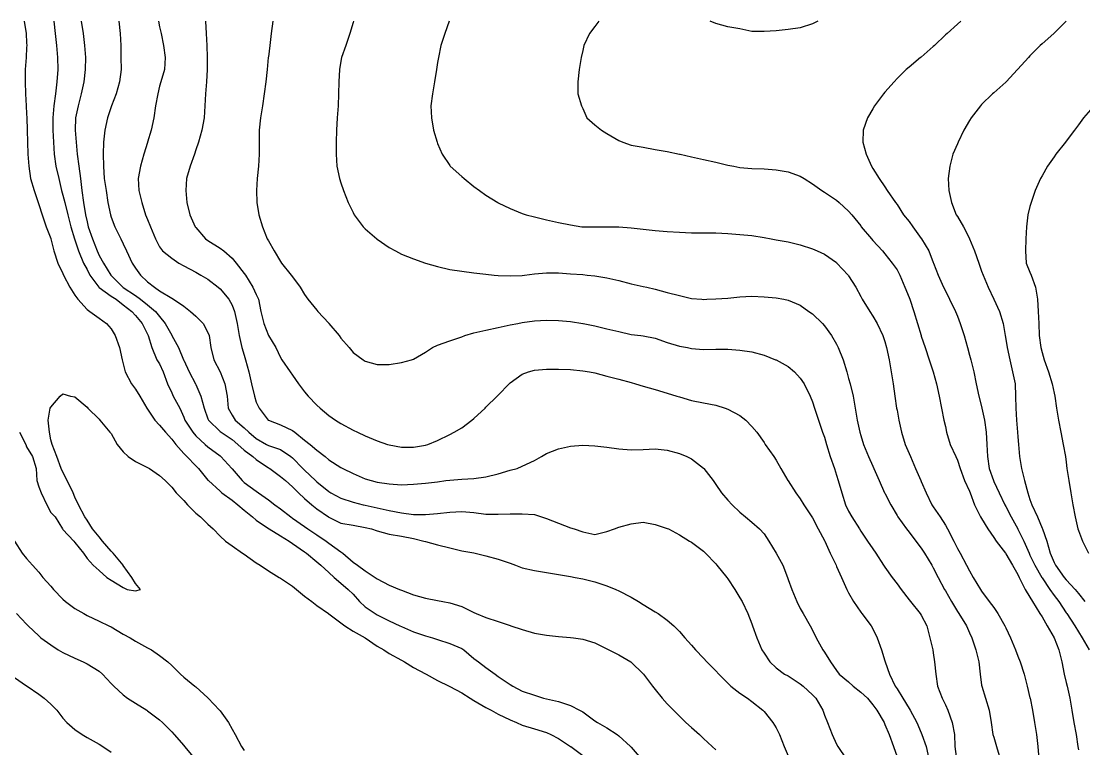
# Model space of a CAD drawing. Extents: x -729 to 771, y -779 to 721.
# Drawn here: x -418.1 to -129, y 523.2 to 721.2 of the extents above; entities that cross this region are included whole.
import ezdxf

# ---------------------------------------------------------------- set-up
doc = ezdxf.new("R2010")
doc.units = 0

msp = doc.modelspace()

# ---------------------------------------------------------------- linework, layer by layer
at = {"layer": 'CONTOURS'}
for points in [[(-417.2656, 721.2038, 256.472), (-416.7421, 717.9143, 256.472), (-416.6167, 715.3229, 256.472), (-416.588, 714.6249, 256.472), (-416.6167, 714.0455, 256.472), (-416.7821, 711.3354, 256.472), (-417.0273, 708.0459, 256.472), (-417.0381, 704.7564, 256.472), (-416.924, 701.467, 256.472), (-416.7422, 698.1775, 256.472), (-416.6167, 696.0144, 256.472), (-416.5604, 694.888, 256.472), (-416.4916, 691.5985, 256.472), (-416.3695, 688.3091, 256.472), (-416.2493, 685.0196, 256.472), (-416.0217, 681.7301, 256.472), (-415.5155, 678.4407, 256.472), (-414.5797, 675.1512, 256.472), (-413.5018, 671.8617, 256.472), (-413.3272, 671.3761, 256.472), (-412.4195, 668.5722, 256.472), (-411.2839, 665.2828, 256.472), (-410.0377, 662.0806, 256.472), (-410.0128, 661.9933, 256.472), (-409.1868, 658.7038, 256.472), (-408.1059, 655.4143, 256.472), (-406.7482, 652.5327, 256.472), (-406.5871, 652.1249, 256.472), (-404.8138, 648.8354, 256.472), (-403.4588, 646.6725, 256.472), (-402.6643, 645.5459, 256.472), (-400.1693, 642.7256, 256.472), (-399.4036, 642.2564, 256.472), (-396.8798, 640.3925, 256.472), (-394.843, 638.967, 256.472), (-393.5903, 637.5338, 256.472), (-392.5282, 635.6775, 256.472), (-391.3706, 632.388, 256.472), (-390.5996, 629.0985, 256.472), (-390.3009, 627.9628, 256.472), (-389.7791, 625.8091, 256.472), (-388.0553, 622.5196, 256.472), (-387.0114, 621.095, 256.472), (-385.841, 619.2301, 256.472), (-383.9171, 615.9407, 256.472), (-383.7219, 615.6558, 256.472), (-381.711, 612.6512, 256.472), (-380.4324, 611.3187, 256.472), (-378.8497, 609.3617, 256.472), (-377.143, 607.5218, 256.472), (-376.0087, 606.0722, 256.472), (-373.8535, 603.6213, 256.472), (-373.0285, 602.7828, 256.472), (-370.564, 600.1869, 256.472), (-369.8772, 599.4933, 256.472), (-367.2745, 596.3282, 256.472), (-367.1591, 596.2038, 256.472), (-363.9851, 593.3667, 256.472), (-363.449, 592.9143, 256.472), (-360.6956, 590.859, 256.472), (-359.1201, 589.6249, 256.472), (-357.4061, 588.1965, 256.472), (-355.1945, 586.3354, 256.472), (-354.1167, 585.4268, 256.472), (-350.8272, 583.1598, 256.472), (-350.6394, 583.0459, 256.472), (-347.5377, 581.1718, 256.472), (-345.2044, 579.7564, 256.472), (-344.2482, 579.1127, 256.472), (-340.9588, 576.8281, 256.472), (-340.46, 576.467, 256.472), (-337.6693, 574.135, 256.472), (-336.5368, 573.1775, 256.472), (-334.3798, 571.1834, 256.472), (-332.9485, 569.888, 256.472), (-331.0903, 568.338, 256.472), (-329.1068, 566.5985, 256.472), (-327.8009, 565.2849, 256.472), (-326.0595, 563.3091, 256.472), (-324.5114, 561.8958, 256.472), (-321.7687, 560.0196, 256.472), (-321.2219, 559.6932, 256.472), (-317.9324, 558.0604, 256.472), (-315.0621, 556.7301, 256.472), (-314.643, 556.5455, 256.472), (-311.3535, 555.0657, 256.472), (-308.064, 553.9755, 256.472), (-306.1986, 553.4407, 256.472), (-304.7745, 552.9593, 256.472), (-301.4851, 551.909, 256.472), (-298.1956, 550.5458, 256.472), (-297.6437, 550.1512, 256.472), (-294.9061, 547.7942, 256.472), (-293.6348, 546.8617, 256.472), (-291.6167, 545.3592, 256.472), (-289.1542, 543.5722, 256.472), (-288.3272, 542.9389, 256.472), (-285.0377, 540.6906, 256.472), (-284.3366, 540.2828, 256.472), (-281.7482, 538.9408, 256.472), (-278.4588, 537.8275, 256.472), (-275.9676, 536.9933, 256.472), (-275.1693, 536.7956, 256.472), (-271.8798, 536.0956, 256.472), (-268.5903, 535.0383, 256.472), (-266.1333, 533.7038, 256.472), (-265.3009, 533.2559, 256.472), (-262.0114, 530.8844, 256.472), (-261.2845, 530.4143, 256.472), (-258.7219, 528.9739, 256.472), (-255.9503, 527.1249, 256.472), (-255.4324, 526.7855, 256.472), (-252.2603, 523.8354, 256.472), (-252.143, 523.7205, 256.472), (-249.3473, 520.5459, 256.472)], [(-409.2403, 721.2038, 266.472), (-408.8346, 717.9143, 266.472), (-408.4761, 714.6249, 266.472), (-408.2118, 711.3354, 266.472), (-408.1647, 708.0459, 266.472), (-408.3775, 704.7564, 266.472), (-408.7946, 701.467, 266.472), (-409.2299, 698.1775, 266.472), (-409.5232, 694.888, 266.472), (-409.4836, 691.5985, 266.472), (-409.312, 688.3091, 266.472), (-409.0814, 685.0196, 266.472), (-408.634, 681.7301, 266.472), (-407.8721, 678.4407, 266.472), (-407.1092, 675.1512, 266.472), (-406.7482, 673.9063, 266.472), (-406.2472, 671.8617, 266.472), (-405.4418, 668.5722, 266.472), (-404.5861, 665.2828, 266.472), (-403.5477, 661.9933, 266.472), (-403.4588, 661.7441, 266.472), (-402.4809, 658.7038, 266.472), (-401.1361, 655.4143, 266.472), (-400.1693, 653.6286, 266.472), (-399.3931, 652.1249, 266.472), (-397.0045, 648.8354, 266.472), (-396.8798, 648.722, 266.472), (-393.5903, 646.4163, 266.472), (-392.228, 645.5459, 266.472), (-390.3009, 644.0528, 266.472), (-387.9589, 642.2564, 266.472), (-387.0114, 641.1606, 266.472), (-385.2106, 638.967, 266.472), (-383.7219, 636.0705, 266.472), (-383.5208, 635.6775, 266.472), (-382.4997, 632.388, 266.472), (-381.1514, 629.0985, 266.472), (-380.4324, 627.973, 266.472), (-379.4766, 625.8091, 266.472), (-378.2544, 622.5196, 266.472), (-377.143, 620.0551, 266.472), (-376.7139, 619.2301, 266.472), (-374.9238, 615.9407, 266.472), (-373.8535, 613.4916, 266.472), (-373.5558, 612.6512, 266.472), (-371.4158, 609.3617, 266.472), (-370.564, 608.3978, 266.472), (-368.0724, 606.0722, 266.472), (-367.2745, 605.3721, 266.472), (-363.9851, 602.9335, 266.472), (-363.7852, 602.7828, 266.472), (-360.7477, 599.4933, 266.472), (-360.6956, 599.4348, 266.472), (-357.9657, 596.2038, 266.472), (-357.4061, 595.7196, 266.472), (-354.1167, 593.353, 266.472), (-353.4844, 592.9143, 266.472), (-350.8272, 590.9547, 266.472), (-349.0594, 589.6249, 266.472), (-347.5377, 588.5522, 266.472), (-344.7552, 586.3354, 266.472), (-344.2482, 585.9832, 266.472), (-340.9588, 583.7406, 266.472), (-340.07, 583.0459, 266.472), (-337.6693, 581.4186, 266.472), (-335.1198, 579.7564, 266.472), (-334.3798, 579.2056, 266.472), (-331.0903, 576.7876, 266.472), (-330.6056, 576.467, 266.472), (-327.8009, 574.0368, 266.472), (-326.5727, 573.1775, 266.472), (-324.5114, 571.6201, 266.472), (-321.7369, 569.888, 266.472), (-321.2219, 569.5208, 266.472), (-317.9324, 567.7307, 266.472), (-315.1664, 566.5985, 266.472), (-314.643, 566.3903, 266.472), (-311.3535, 565.1497, 266.472), (-308.064, 564.1841, 266.472), (-304.7745, 563.575, 266.472), (-303.3732, 563.3091, 266.472), (-301.4851, 562.9853, 266.472), (-298.1956, 561.9781, 266.472), (-294.9061, 560.2774, 266.472), (-294.3186, 560.0196, 266.472), (-291.6167, 558.9741, 266.472), (-288.3272, 557.8407, 266.472), (-285.0377, 556.7899, 266.472), (-284.8471, 556.7301, 266.472), (-281.7482, 555.6712, 266.472), (-278.4588, 554.6534, 266.472), (-275.1693, 554.1257, 266.472), (-271.8798, 553.8294, 266.472), (-268.5903, 553.5557, 266.472), (-267.8037, 553.4407, 266.472), (-265.3009, 553.0561, 266.472), (-262.0114, 552.0385, 266.472), (-258.7219, 550.4211, 266.472), (-258.197, 550.1512, 266.472), (-255.4324, 548.7629, 266.472), (-252.2349, 546.8617, 266.472), (-252.143, 546.7928, 266.472), (-248.8535, 543.647, 266.472), (-248.7897, 543.5722, 266.472), (-246.3037, 540.2828, 266.472), (-245.564, 539.3545, 266.472), (-243.6473, 536.9933, 266.472), (-242.2745, 535.4781, 266.472), (-240.5962, 533.7038, 266.472), (-238.9851, 532.0852, 266.472), (-237.2355, 530.4143, 266.472), (-235.6956, 528.9873, 266.472), (-233.5619, 527.1249, 266.472), (-232.4061, 526.0354, 266.472), (-230.0312, 523.8354, 266.472), (-229.1167, 522.9559, 266.472)], [(-401.7468, 721.2038, 276.472), (-401.2705, 717.9143, 276.472), (-400.842, 714.6249, 276.472), (-400.6073, 711.3354, 276.472), (-400.6647, 708.0459, 276.472), (-401.0213, 704.7564, 276.472), (-401.7512, 701.467, 276.472), (-402.6001, 698.1775, 276.472), (-403.3192, 694.888, 276.472), (-403.3613, 691.5985, 276.472), (-403.1549, 688.3091, 276.472), (-402.8191, 685.0196, 276.472), (-402.3986, 681.7301, 276.472), (-401.9562, 678.4407, 276.472), (-401.6133, 675.1512, 276.472), (-401.1722, 671.8617, 276.472), (-400.6197, 668.5722, 276.472), (-400.1693, 666.5905, 276.472), (-399.8208, 665.2828, 276.472), (-398.7022, 661.9933, 276.472), (-397.4426, 658.7038, 276.472), (-396.8798, 657.4241, 276.472), (-395.7181, 655.4143, 276.472), (-393.6575, 652.1249, 276.472), (-393.5903, 652.0473, 276.472), (-390.3966, 648.8354, 276.472), (-390.3009, 648.7741, 276.472), (-387.0114, 646.5813, 276.472), (-385.637, 645.5459, 276.472), (-383.7219, 644.0323, 276.472), (-381.5302, 642.2564, 276.472), (-380.4324, 640.9075, 276.472), (-378.8762, 638.967, 276.472), (-377.143, 635.772, 276.472), (-377.076, 635.6775, 276.472), (-375.2888, 632.388, 276.472), (-373.9127, 629.0985, 276.472), (-373.8535, 628.9604, 276.472), (-372.3688, 625.8091, 276.472), (-370.6471, 622.5196, 276.472), (-370.564, 622.3444, 276.472), (-369.2354, 619.2301, 276.472), (-368.3443, 615.9407, 276.472), (-367.2745, 613.0144, 276.472), (-367.1307, 612.6512, 276.472), (-363.9851, 609.5687, 276.472), (-363.7024, 609.3617, 276.472), (-360.6956, 607.3711, 276.472), (-359.1355, 606.0722, 276.472), (-357.4061, 604.5243, 276.472), (-355.0235, 602.7828, 276.472), (-354.1167, 601.9463, 276.472), (-350.8272, 599.7241, 276.472), (-350.4736, 599.4933, 276.472), (-347.5377, 597.285, 276.472), (-346.1759, 596.2038, 276.472), (-344.2482, 594.5501, 276.472), (-342.6445, 592.9143, 276.472), (-340.9588, 591.3573, 276.472), (-338.9949, 589.6249, 276.472), (-337.6693, 588.5389, 276.472), (-334.5045, 586.3354, 276.472), (-334.3798, 586.2461, 276.472), (-331.0903, 584.5889, 276.472), (-327.8009, 584.042, 276.472), (-324.5114, 583.4069, 276.472), (-322.8095, 583.0459, 276.472), (-321.2219, 582.5227, 276.472), (-317.9324, 581.6706, 276.472), (-314.643, 581.0954, 276.472), (-311.3535, 580.4858, 276.472), (-308.519, 579.7564, 276.472), (-308.064, 579.5992, 276.472), (-304.7745, 578.6933, 276.472), (-301.4851, 577.8865, 276.472), (-298.1956, 577.1369, 276.472), (-294.9061, 576.5304, 276.472), (-294.6031, 576.467, 276.472), (-291.6167, 575.7141, 276.472), (-288.3272, 574.8007, 276.472), (-285.0377, 573.722, 276.472), (-283.5415, 573.1775, 276.472), (-281.7482, 572.4974, 276.472), (-278.4588, 571.7363, 276.472), (-275.1693, 571.2267, 276.472), (-271.8798, 570.6801, 276.472), (-268.5903, 570.1238, 276.472), (-267.3503, 569.888, 276.472), (-265.3009, 569.4805, 276.472), (-262.0114, 568.6273, 276.472), (-258.7219, 567.5358, 276.472), (-256.2699, 566.5985, 276.472), (-255.4324, 566.2197, 276.472), (-252.143, 564.4813, 276.472), (-250.1533, 563.3091, 276.472), (-248.8535, 562.5248, 276.472), (-245.564, 560.5241, 276.472), (-244.7421, 560.0196, 276.472), (-242.2745, 558.1903, 276.472), (-240.5033, 556.7301, 276.472), (-238.9851, 555.1449, 276.472), (-237.5008, 553.4407, 276.472), (-235.6956, 551.4338, 276.472), (-234.6101, 550.1512, 276.472), (-232.4061, 547.8815, 276.472), (-231.4848, 546.8617, 276.472), (-229.1167, 544.4894, 276.472), (-228.2339, 543.5722, 276.472), (-225.8272, 541.0821, 276.472), (-224.961, 540.2828, 276.472), (-222.5377, 538.4087, 276.472), (-220.4898, 536.9933, 276.472), (-219.2482, 536.0797, 276.472), (-216.2627, 533.7038, 276.472), (-215.9588, 533.4083, 276.472), (-213.5776, 530.4143, 276.472), (-212.6693, 528.8943, 276.472), (-211.753, 527.1249, 276.472), (-210.471, 523.8354, 276.472), (-209.3798, 521.3384, 276.472)], [(-391.5104, 721.2038, 286.472), (-391.1519, 717.9143, 286.472), (-391.0214, 714.6249, 286.472), (-390.9812, 711.3354, 286.472), (-390.8889, 708.0459, 286.472), (-391.3521, 704.7564, 286.472), (-392.2872, 701.467, 286.472), (-393.5079, 698.1775, 286.472), (-393.5903, 697.9439, 286.472), (-394.6032, 694.888, 286.472), (-395.3148, 691.5985, 286.472), (-395.6829, 688.3091, 286.472), (-395.7709, 685.0196, 286.472), (-395.6812, 681.7301, 286.472), (-395.4672, 678.4407, 286.472), (-394.9369, 675.1512, 286.472), (-394.4753, 671.8617, 286.472), (-393.8028, 668.5722, 286.472), (-393.5903, 667.8973, 286.472), (-392.6229, 665.2828, 286.472), (-390.9671, 661.9933, 286.472), (-390.3009, 660.6008, 286.472), (-389.4767, 658.7038, 286.472), (-387.9287, 655.4143, 286.472), (-387.0114, 654.0079, 286.472), (-385.6363, 652.1249, 286.472), (-383.7219, 650.3174, 286.472), (-381.7906, 648.8354, 286.472), (-380.4324, 647.8787, 286.472), (-377.143, 645.8512, 286.472), (-376.6557, 645.5459, 286.472), (-373.8535, 643.6415, 286.472), (-371.9787, 642.2564, 286.472), (-370.564, 640.9365, 286.472), (-368.6013, 638.967, 286.472), (-367.2745, 636.5493, 286.472), (-366.9652, 635.6775, 286.472), (-366.5128, 632.388, 286.472), (-365.6576, 629.0985, 286.472), (-363.9851, 625.8486, 286.472), (-363.9647, 625.8091, 286.472), (-362.6734, 622.5196, 286.472), (-362.0485, 619.2301, 286.472), (-361.7406, 615.9407, 286.472), (-360.6956, 614.0341, 286.472), (-359.8463, 612.6512, 286.472), (-357.4061, 610.5443, 286.472), (-356.1709, 609.3617, 286.472), (-354.1167, 607.6923, 286.472), (-351.3288, 606.0722, 286.472), (-350.8272, 605.7972, 286.472), (-347.5377, 604.6509, 286.472), (-344.7224, 602.7828, 286.472), (-344.2482, 602.3906, 286.472), (-341.4486, 599.4933, 286.472), (-340.9588, 599.0237, 286.472), (-338.0271, 596.2038, 286.472), (-337.6693, 595.8595, 286.472), (-334.3798, 593.2237, 286.472), (-333.8625, 592.9143, 286.472), (-331.0903, 591.401, 286.472), (-327.8009, 590.3223, 286.472), (-325.0446, 589.6249, 286.472), (-324.5114, 589.5064, 286.472), (-321.2219, 588.7719, 286.472), (-317.9324, 588.0459, 286.472), (-314.643, 587.4248, 286.472), (-311.3535, 587.0259, 286.472), (-308.064, 586.9988, 286.472), (-304.7745, 587.2668, 286.472), (-301.4851, 587.6112, 286.472), (-298.1956, 587.7997, 286.472), (-294.9061, 587.5328, 286.472), (-291.6167, 587.1059, 286.472), (-288.3272, 587.0451, 286.472), (-285.0377, 587.2002, 286.472), (-281.7482, 587.1942, 286.472), (-278.4588, 586.9675, 286.472), (-276.5149, 586.3354, 286.472), (-275.1693, 585.9431, 286.472), (-271.8798, 584.6325, 286.472), (-268.5903, 583.34, 286.472), (-267.6559, 583.0459, 286.472), (-265.3009, 582.2758, 286.472), (-262.0114, 581.562, 286.472), (-258.7219, 582.3247, 286.472), (-256.6698, 583.0459, 286.472), (-255.4324, 583.5154, 286.472), (-252.143, 584.4855, 286.472), (-248.8535, 584.8606, 286.472), (-245.564, 584.2622, 286.472), (-242.2745, 583.2009, 286.472), (-241.968, 583.0459, 286.472), (-238.9851, 581.4947, 286.472), (-236.2495, 579.7564, 286.472), (-235.6956, 579.4157, 286.472), (-232.4061, 576.975, 286.472), (-231.9224, 576.467, 286.472), (-229.1167, 573.5221, 286.472), (-228.7966, 573.1775, 286.472), (-226.0931, 569.888, 286.472), (-225.8272, 569.5128, 286.472), (-223.8711, 566.5985, 286.472), (-222.5377, 564.352, 286.472), (-221.9507, 563.3091, 286.472), (-220.3998, 560.0196, 286.472), (-219.2482, 557.2028, 286.472), (-219.0649, 556.7301, 286.472), (-217.9449, 553.4407, 286.472), (-216.5633, 550.1512, 286.472), (-215.9588, 549.2178, 286.472), (-214.3721, 546.8617, 286.472), (-212.6693, 545.2278, 286.472), (-210.3452, 543.5722, 286.472), (-209.3798, 543.051, 286.472), (-206.0903, 540.9242, 286.472), (-205.2751, 540.2828, 286.472), (-202.8009, 537.9437, 286.472), (-201.8369, 536.9933, 286.472), (-199.9443, 533.7038, 286.472), (-199.5114, 532.3988, 286.472), (-198.6818, 530.4143, 286.472), (-197.4256, 527.1249, 286.472), (-196.2219, 524.5292, 286.472), (-195.8842, 523.8354, 286.472), (-193.6279, 520.5459, 286.472)], [(-380.7709, 721.2038, 296.472), (-380.4324, 719.6539, 296.472), (-380.035, 717.9143, 296.472), (-379.3805, 714.6249, 296.472), (-378.9079, 711.3354, 296.472), (-379.1339, 708.0459, 296.472), (-380.0845, 704.7564, 296.472), (-380.4324, 703.5451, 296.472), (-380.9422, 701.467, 296.472), (-381.5345, 698.1775, 296.472), (-381.997, 694.888, 296.472), (-382.7424, 691.5985, 296.472), (-383.6892, 688.3091, 296.472), (-383.7219, 688.198, 296.472), (-384.7093, 685.0196, 296.472), (-385.6171, 681.7301, 296.472), (-386.2499, 678.4407, 296.472), (-386.0629, 675.1512, 296.472), (-385.2932, 671.8617, 296.472), (-384.237, 668.5722, 296.472), (-383.7219, 667.2472, 296.472), (-382.9247, 665.2828, 296.472), (-381.5061, 661.9933, 296.472), (-380.4324, 659.7911, 296.472), (-379.5941, 658.7038, 296.472), (-377.143, 656.7232, 296.472), (-375.1897, 655.4143, 296.472), (-373.8535, 654.6541, 296.472), (-370.564, 652.9029, 296.472), (-369.1695, 652.1249, 296.472), (-367.2745, 650.9855, 296.472), (-364.5097, 648.8354, 296.472), (-363.9851, 648.4198, 296.472), (-361.5619, 645.5459, 296.472), (-360.6956, 643.9651, 296.472), (-360.0084, 642.2564, 296.472), (-359.3011, 638.967, 296.472), (-358.7836, 635.6775, 296.472), (-358.0756, 632.388, 296.472), (-357.4061, 630.3265, 296.472), (-357.0286, 629.0985, 296.472), (-356.1741, 625.8091, 296.472), (-355.4283, 622.5196, 296.472), (-354.6176, 619.2301, 296.472), (-354.1167, 617.5747, 296.472), (-353.3771, 615.9407, 296.472), (-350.8767, 612.6512, 296.472), (-350.8272, 612.6137, 296.472), (-347.5377, 611.4228, 296.472), (-344.2482, 609.8226, 296.472), (-343.6332, 609.3617, 296.472), (-340.9588, 607.2395, 296.472), (-339.4924, 606.0722, 296.472), (-337.6693, 604.5018, 296.472), (-335.4216, 602.7828, 296.472), (-334.3798, 601.891, 296.472), (-331.0903, 599.7533, 296.472), (-330.5852, 599.4933, 296.472), (-327.8009, 598.1027, 296.472), (-324.5114, 596.7077, 296.472), (-322.8713, 596.2038, 296.472), (-321.2219, 595.8135, 296.472), (-317.9324, 595.291, 296.472), (-314.643, 595.0629, 296.472), (-311.3535, 595.2741, 296.472), (-308.064, 595.498, 296.472), (-304.7745, 595.9052, 296.472), (-302.5366, 596.2038, 296.472), (-301.4851, 596.3343, 296.472), (-298.1956, 596.6093, 296.472), (-294.9061, 596.7891, 296.472), (-291.6167, 597.2525, 296.472), (-288.3272, 598.0706, 296.472), (-285.0377, 599.0123, 296.472), (-283.1534, 599.4933, 296.472), (-281.7482, 600.1385, 296.472), (-278.4588, 601.7215, 296.472), (-276.5399, 602.7828, 296.472), (-275.1693, 603.5669, 296.472), (-271.8798, 604.8641, 296.472), (-268.5903, 605.5716, 296.472), (-265.3009, 605.857, 296.472), (-262.0114, 605.7066, 296.472), (-258.7219, 605.285, 296.472), (-255.4324, 604.8453, 296.472), (-252.143, 604.5977, 296.472), (-248.8535, 604.6625, 296.472), (-245.564, 604.8833, 296.472), (-242.2745, 604.4772, 296.472), (-238.9851, 603.6297, 296.472), (-236.941, 602.7828, 296.472), (-235.6956, 602.109, 296.472), (-232.4061, 599.5639, 296.472), (-232.3371, 599.4933, 296.472), (-229.8176, 596.2038, 296.472), (-229.1167, 595.192, 296.472), (-227.5041, 592.9143, 296.472), (-225.8272, 590.8437, 296.472), (-224.6728, 589.6249, 296.472), (-222.5377, 587.6303, 296.472), (-220.9898, 586.3354, 296.472), (-219.2482, 584.928, 296.472), (-217.2029, 583.0459, 296.472), (-215.9588, 581.6838, 296.472), (-214.6438, 579.7564, 296.472), (-212.6693, 576.4818, 296.472), (-212.6606, 576.467, 296.472), (-210.8701, 573.1775, 296.472), (-209.5708, 569.888, 296.472), (-209.3798, 569.3112, 296.472), (-208.3958, 566.5985, 296.472), (-207.0034, 563.3091, 296.472), (-206.0903, 561.4183, 296.472), (-205.3536, 560.0196, 296.472), (-203.4489, 556.7301, 296.472), (-202.8009, 555.4814, 296.472), (-201.8159, 553.4407, 296.472), (-199.9514, 550.1512, 296.472), (-199.5114, 549.5503, 296.472), (-197.8831, 546.8617, 296.472), (-196.2219, 544.5357, 296.472), (-195.4753, 543.5722, 296.472), (-192.9324, 541.4723, 296.472), (-191.7035, 540.2828, 296.472), (-189.643, 538.6276, 296.472), (-187.8015, 536.9933, 296.472), (-186.3535, 535.1992, 296.472), (-185.2381, 533.7038, 296.472), (-183.2951, 530.4143, 296.472), (-183.064, 529.8876, 296.472), (-181.9377, 527.1249, 296.472), (-180.7561, 523.8354, 296.472), (-179.7745, 521.0353, 296.472)], [(-367.9453, 721.2038, 306.472), (-367.7494, 717.9143, 306.472), (-367.5658, 714.6249, 306.472), (-367.4556, 711.3354, 306.472), (-367.4988, 708.0459, 306.472), (-367.699, 704.7564, 306.472), (-367.9082, 701.467, 306.472), (-368.1064, 698.1775, 306.472), (-368.3437, 694.888, 306.472), (-368.9431, 691.5985, 306.472), (-369.8784, 688.3091, 306.472), (-370.564, 686.1943, 306.472), (-370.9728, 685.0196, 306.472), (-372.1404, 681.7301, 306.472), (-373.1471, 678.4407, 306.472), (-373.266, 675.1512, 306.472), (-372.9802, 671.8617, 306.472), (-372.161, 668.5722, 306.472), (-370.7113, 665.2828, 306.472), (-370.564, 665.098, 306.472), (-367.9037, 661.9933, 306.472), (-367.2745, 661.5487, 306.472), (-363.9851, 659.4997, 306.472), (-362.936, 658.7038, 306.472), (-360.6956, 656.7052, 306.472), (-359.5842, 655.4143, 306.472), (-357.4061, 652.5973, 306.472), (-357.0808, 652.1249, 306.472), (-355.0217, 648.8354, 306.472), (-354.1167, 646.8617, 306.472), (-353.5481, 645.5459, 306.472), (-352.8603, 642.2564, 306.472), (-352.0226, 638.967, 306.472), (-350.8272, 635.6851, 306.472), (-350.8228, 635.6775, 306.472), (-348.8451, 632.388, 306.472), (-347.5377, 629.6778, 306.472), (-347.1486, 629.0985, 306.472), (-344.9133, 625.8091, 306.472), (-344.2482, 624.8806, 306.472), (-342.64, 622.5196, 306.472), (-340.9588, 620.3439, 306.472), (-340.0004, 619.2301, 306.472), (-337.6693, 616.7819, 306.472), (-336.7547, 615.9407, 306.472), (-334.3798, 613.9702, 306.472), (-332.5908, 612.6512, 306.472), (-331.0903, 611.7511, 306.472), (-327.8009, 609.9237, 306.472), (-326.6218, 609.3617, 306.472), (-324.5114, 608.3783, 306.472), (-321.2219, 607.025, 306.472), (-318.4234, 606.0722, 306.472), (-317.9324, 605.9118, 306.472), (-314.643, 605.3206, 306.472), (-311.3535, 605.3356, 306.472), (-308.064, 605.8893, 306.472), (-307.4164, 606.0722, 306.472), (-304.7745, 607.0871, 306.472), (-301.4851, 608.7302, 306.472), (-300.2777, 609.3617, 306.472), (-298.1956, 610.5618, 306.472), (-295.4414, 612.6512, 306.472), (-294.9061, 613.0826, 306.472), (-291.8402, 615.9407, 306.472), (-291.6167, 616.1734, 306.472), (-288.5412, 619.2301, 306.472), (-288.3272, 619.4723, 306.472), (-285.3502, 622.5196, 306.472), (-285.0377, 622.7936, 306.472), (-281.7482, 625.131, 306.472), (-280.0143, 625.8091, 306.472), (-278.4588, 626.2684, 306.472), (-275.1693, 626.5645, 306.472), (-271.8798, 626.5624, 306.472), (-268.5903, 626.4148, 306.472), (-265.3009, 626.1235, 306.472), (-263.4192, 625.8091, 306.472), (-262.0114, 625.5178, 306.472), (-258.7219, 624.6611, 306.472), (-255.4324, 623.7705, 306.472), (-252.143, 622.8606, 306.472), (-250.9643, 622.5196, 306.472), (-248.8535, 621.9258, 306.472), (-245.564, 621.0276, 306.472), (-242.2745, 620.0262, 306.472), (-239.7063, 619.2301, 306.472), (-238.9851, 618.9993, 306.472), (-235.6956, 618.042, 306.472), (-232.4061, 617.3778, 306.472), (-229.1167, 616.7683, 306.472), (-226.5527, 615.9407, 306.472), (-225.8272, 615.6622, 306.472), (-222.5377, 613.9107, 306.472), (-220.893, 612.6512, 306.472), (-219.2482, 610.9723, 306.472), (-217.9596, 609.3617, 306.472), (-215.9588, 606.6016, 306.472), (-215.631, 606.0722, 306.472), (-213.287, 602.7828, 306.472), (-212.6693, 601.7571, 306.472), (-211.398, 599.4933, 306.472), (-209.4414, 596.2038, 306.472), (-209.3798, 596.117, 306.472), (-207.3439, 592.9143, 306.472), (-206.0903, 591.2198, 306.472), (-205.0823, 589.6249, 306.472), (-202.9518, 586.3354, 306.472), (-202.8009, 586.0842, 306.472), (-201.1957, 583.0459, 306.472), (-199.5114, 579.9517, 306.472), (-199.4248, 579.7564, 306.472), (-197.9593, 576.467, 306.472), (-196.3584, 573.1775, 306.472), (-196.2219, 572.8611, 306.472), (-194.9018, 569.888, 306.472), (-193.4112, 566.5985, 306.472), (-192.9324, 565.6641, 306.472), (-191.6089, 563.3091, 306.472), (-189.643, 560.4078, 306.472), (-189.3666, 560.0196, 306.472), (-186.8476, 556.7301, 306.472), (-186.3535, 555.8613, 306.472), (-185.1274, 553.4407, 306.472), (-183.9747, 550.1512, 306.472), (-183.064, 547.137, 306.472), (-182.9843, 546.8617, 306.472), (-181.798, 543.5722, 306.472), (-180.3064, 540.2828, 306.472), (-179.7745, 539.5298, 306.472), (-178.1615, 536.9933, 306.472), (-176.4851, 534.1979, 306.472), (-176.1996, 533.7038, 306.472), (-174.423, 530.4143, 306.472), (-173.1956, 527.6171, 306.472), (-172.9863, 527.1249, 306.472), (-171.8766, 523.8354, 306.472), (-171.1456, 520.5459, 306.472)], [(-349.6063, 721.2038, 316.472), (-350.035, 717.9143, 316.472), (-350.4643, 714.6249, 316.472), (-350.8272, 711.476, 316.472), (-350.8438, 711.3354, 316.472), (-351.2017, 708.0459, 316.472), (-351.5531, 704.7564, 316.472), (-351.9489, 701.467, 316.472), (-352.412, 698.1775, 316.472), (-352.9633, 694.888, 316.472), (-353.3661, 691.5985, 316.472), (-353.347, 688.3091, 316.472), (-353.3331, 685.0196, 316.472), (-353.5413, 681.7301, 316.472), (-353.8858, 678.4407, 316.472), (-354.0919, 675.1512, 316.472), (-353.9882, 671.8617, 316.472), (-353.4369, 668.5722, 316.472), (-352.4253, 665.2828, 316.472), (-351.1187, 661.9933, 316.472), (-350.8272, 661.468, 316.472), (-349.2277, 658.7038, 316.472), (-347.5377, 655.8287, 316.472), (-347.224, 655.4143, 316.472), (-344.584, 652.1249, 316.472), (-344.2482, 651.6406, 316.472), (-342.2108, 648.8354, 316.472), (-340.9588, 646.8097, 316.472), (-340.0667, 645.5459, 316.472), (-337.6693, 642.6186, 316.472), (-337.3407, 642.2564, 316.472), (-334.3798, 639.0075, 316.472), (-334.3408, 638.967, 316.472), (-331.5622, 635.6775, 316.472), (-331.0903, 634.9789, 316.472), (-328.8481, 632.388, 316.472), (-327.8009, 631.0885, 316.472), (-325.0775, 629.0985, 316.472), (-324.5114, 628.7231, 316.472), (-321.2219, 627.7886, 316.472), (-317.9324, 627.8212, 316.472), (-314.643, 628.3534, 316.472), (-311.867, 629.0985, 316.472), (-311.3535, 629.2704, 316.472), (-308.064, 631.1495, 316.472), (-306.2118, 632.388, 316.472), (-304.7745, 633.0198, 316.472), (-301.4851, 634.2541, 316.472), (-298.1956, 635.3765, 316.472), (-297.3826, 635.6775, 316.472), (-294.9061, 636.4574, 316.472), (-291.6167, 637.1765, 316.472), (-288.3272, 637.892, 316.472), (-285.0377, 638.6084, 316.472), (-282.9854, 638.967, 316.472), (-281.7482, 639.1942, 316.472), (-278.4588, 639.7291, 316.472), (-275.1693, 639.9008, 316.472), (-271.8798, 639.811, 316.472), (-268.5903, 639.5064, 316.472), (-265.3009, 638.9985, 316.472), (-265.1547, 638.967, 316.472), (-262.0114, 638.3164, 316.472), (-258.7219, 637.5152, 316.472), (-255.4324, 636.7416, 316.472), (-252.143, 635.9963, 316.472), (-249.5009, 635.6775, 316.472), (-248.8535, 635.6088, 316.472), (-245.564, 634.9384, 316.472), (-242.2745, 633.8006, 316.472), (-238.9851, 632.7906, 316.472), (-236.8223, 632.388, 316.472), (-235.6956, 632.167, 316.472), (-232.4061, 631.8684, 316.472), (-229.1167, 631.979, 316.472), (-225.8272, 631.949, 316.472), (-222.5377, 631.7087, 316.472), (-219.2482, 631.205, 316.472), (-215.9588, 630.3546, 316.472), (-212.796, 629.0985, 316.472), (-212.6693, 629.0461, 316.472), (-209.3798, 627.2486, 316.472), (-207.6826, 625.8091, 316.472), (-206.0903, 624.1156, 316.472), (-205, 622.5196, 316.472), (-203.3783, 619.2301, 316.472), (-202.8009, 617.6809, 316.472), (-202.2497, 615.9407, 316.472), (-201.1593, 612.6512, 316.472), (-200.0077, 609.3617, 316.472), (-199.5114, 608.0248, 316.472), (-198.9642, 606.0722, 316.472), (-197.9412, 602.7828, 316.472), (-196.789, 599.4933, 316.472), (-196.2219, 597.7326, 316.472), (-195.7408, 596.2038, 316.472), (-194.8071, 592.9143, 316.472), (-193.8007, 589.6249, 316.472), (-192.9324, 587.8509, 316.472), (-192.0998, 586.3354, 316.472), (-190.0186, 583.0459, 316.472), (-189.643, 582.4425, 316.472), (-187.7976, 579.7564, 316.472), (-186.3535, 577.6021, 316.472), (-185.5667, 576.467, 316.472), (-183.4157, 573.1775, 316.472), (-183.064, 572.6463, 316.472), (-181.055, 569.888, 316.472), (-179.7745, 568.1068, 316.472), (-178.658, 566.5985, 316.472), (-176.4851, 563.763, 316.472), (-176.1478, 563.3091, 316.472), (-173.5041, 560.0196, 316.472), (-173.1956, 559.5522, 316.472), (-171.6966, 556.7301, 316.472), (-170.8223, 553.4407, 316.472), (-170.0485, 550.1512, 316.472), (-169.9061, 549.3418, 316.472), (-169.5307, 546.8617, 316.472), (-169.2018, 543.5722, 316.472), (-168.7683, 540.2828, 316.472), (-167.4527, 536.9933, 316.472), (-166.6167, 535.1948, 316.472), (-165.9842, 533.7038, 316.472), (-164.7602, 530.4143, 316.472), (-164.1705, 527.1249, 316.472), (-164.0098, 523.8354, 316.472), (-163.594, 520.5459, 316.472)], [(-327.7049, 721.2038, 326.472), (-327.8009, 720.8508, 326.472), (-328.6742, 717.9143, 326.472), (-329.7969, 714.6249, 326.472), (-330.929, 711.3354, 326.472), (-331.0903, 710.3733, 326.472), (-331.444, 708.0459, 326.472), (-331.6379, 704.7564, 326.472), (-331.7365, 701.467, 326.472), (-331.8748, 698.1775, 326.472), (-332.1176, 694.888, 326.472), (-332.2854, 691.5985, 326.472), (-332.3969, 688.3091, 326.472), (-332.4041, 685.0196, 326.472), (-332.1953, 681.7301, 326.472), (-331.4386, 678.4407, 326.472), (-331.0903, 677.2183, 326.472), (-330.3872, 675.1512, 326.472), (-329.1465, 671.8617, 326.472), (-327.8009, 669.128, 326.472), (-327.4712, 668.5722, 326.472), (-325.0024, 665.2828, 326.472), (-324.5114, 664.7586, 326.472), (-321.3106, 661.9933, 326.472), (-321.2219, 661.9205, 326.472), (-317.9324, 659.67, 326.472), (-316.2675, 658.7038, 326.472), (-314.643, 657.8643, 326.472), (-311.3535, 656.5131, 326.472), (-308.064, 655.421, 326.472), (-308.0419, 655.4143, 326.472), (-304.7745, 654.4674, 326.472), (-301.4851, 653.6713, 326.472), (-298.1956, 653.1764, 326.472), (-294.9061, 652.7726, 326.472), (-291.6167, 652.3428, 326.472), (-289.4131, 652.1249, 326.472), (-288.3272, 652.0358, 326.472), (-285.0377, 651.9352, 326.472), (-281.7482, 652.0395, 326.472), (-281.0943, 652.1249, 326.472), (-278.4588, 652.4795, 326.472), (-275.1693, 652.7574, 326.472), (-271.8798, 652.7416, 326.472), (-268.5903, 652.4852, 326.472), (-265.3009, 652.2523, 326.472), (-264.0973, 652.1249, 326.472), (-262.0114, 651.8945, 326.472), (-258.7219, 651.3845, 326.472), (-255.4324, 650.6331, 326.472), (-252.143, 649.7381, 326.472), (-248.8535, 649.0563, 326.472), (-247.8792, 648.8354, 326.472), (-245.564, 648.2922, 326.472), (-242.2745, 647.4399, 326.472), (-238.9851, 646.5383, 326.472), (-235.6956, 645.7612, 326.472), (-232.9175, 645.5459, 326.472), (-232.4061, 645.5089, 326.472), (-231.4943, 645.5459, 326.472), (-229.1167, 645.6523, 326.472), (-225.8272, 645.8951, 326.472), (-222.5377, 646.1788, 326.472), (-219.2482, 646.3952, 326.472), (-215.9588, 646.229, 326.472), (-212.6693, 645.9799, 326.472), (-210.5353, 645.5459, 326.472), (-209.3798, 645.3127, 326.472), (-206.0903, 643.9306, 326.472), (-203.7224, 642.2564, 326.472), (-202.8009, 641.5685, 326.472), (-200.092, 638.967, 326.472), (-199.5114, 638.3064, 326.472), (-197.6341, 635.6775, 326.472), (-196.2219, 633.294, 326.472), (-195.7622, 632.388, 326.472), (-194.4445, 629.0985, 326.472), (-193.4311, 625.8091, 326.472), (-192.9324, 623.9704, 326.472), (-192.5337, 622.5196, 326.472), (-191.7449, 619.2301, 326.472), (-191.1407, 615.9407, 326.472), (-190.6074, 612.6512, 326.472), (-189.9271, 609.3617, 326.472), (-189.643, 608.4412, 326.472), (-188.8742, 606.0722, 326.472), (-187.5641, 602.7828, 326.472), (-186.3535, 600.1055, 326.472), (-186.0838, 599.4933, 326.472), (-184.672, 596.2038, 326.472), (-183.1399, 592.9143, 326.472), (-183.064, 592.7576, 326.472), (-181.4797, 589.6249, 326.472), (-179.7745, 586.7149, 326.472), (-179.5551, 586.3354, 326.472), (-177.1702, 583.0459, 326.472), (-176.4851, 582.1689, 326.472), (-174.6294, 579.7564, 326.472), (-173.1956, 577.8335, 326.472), (-172.3071, 576.467, 326.472), (-170.3043, 573.1775, 326.472), (-169.9061, 572.5104, 326.472), (-168.5802, 569.888, 326.472), (-166.816, 566.5985, 326.472), (-166.6167, 566.2605, 326.472), (-164.9403, 563.3091, 326.472), (-163.3272, 560.6162, 326.472), (-162.9284, 560.0196, 326.472), (-160.8441, 556.7301, 326.472), (-160.0377, 554.7686, 326.472), (-159.4582, 553.4407, 326.472), (-158.3118, 550.1512, 326.472), (-157.5448, 546.8617, 326.472), (-157.1327, 543.5722, 326.472), (-156.7482, 540.507, 326.472), (-156.7207, 540.2828, 326.472), (-155.6518, 536.9933, 326.472), (-154.7121, 533.7038, 326.472), (-154.1293, 530.4143, 326.472), (-153.664, 527.1249, 326.472), (-153.4588, 526.3721, 326.472), (-152.6863, 523.8354, 326.472), (-151.7081, 520.5459, 326.472)], [(-301.6537, 721.2038, 336.472), (-302.8552, 717.9143, 336.472), (-303.9173, 714.6249, 336.472), (-304.5604, 711.3354, 336.472), (-304.7745, 709.9663, 336.472), (-305.1144, 708.0459, 336.472), (-305.651, 704.7564, 336.472), (-306.1548, 701.467, 336.472), (-306.5789, 698.1775, 336.472), (-306.4409, 694.888, 336.472), (-305.8604, 691.5985, 336.472), (-304.9265, 688.3091, 336.472), (-304.7745, 687.9537, 336.472), (-303.5681, 685.0196, 336.472), (-301.4851, 681.9209, 336.472), (-301.319, 681.7301, 336.472), (-298.1956, 679.0022, 336.472), (-297.5377, 678.4407, 336.472), (-294.9061, 676.2667, 336.472), (-293.3996, 675.1512, 336.472), (-291.6167, 673.912, 336.472), (-288.3747, 671.8617, 336.472), (-288.3272, 671.8333, 336.472), (-285.0377, 670.2265, 336.472), (-281.7482, 668.8991, 336.472), (-280.714, 668.5722, 336.472), (-278.4588, 667.9972, 336.472), (-275.1693, 667.1746, 336.472), (-271.8798, 666.4356, 336.472), (-268.5903, 665.8136, 336.472), (-265.5627, 665.2828, 336.472), (-265.3009, 665.2414, 336.472), (-262.0114, 665.24, 336.472), (-259.7464, 665.2828, 336.472), (-258.7219, 665.3027, 336.472), (-256.368, 665.2828, 336.472), (-255.4324, 665.2732, 336.472), (-252.143, 665.0276, 336.472), (-248.8535, 664.6343, 336.472), (-245.564, 664.2777, 336.472), (-242.2745, 664.0133, 336.472), (-238.9851, 663.8093, 336.472), (-235.6956, 663.6686, 336.472), (-232.4061, 663.6724, 336.472), (-229.1167, 663.5981, 336.472), (-225.8272, 663.428, 336.472), (-222.5377, 663.1942, 336.472), (-219.2482, 662.8803, 336.472), (-215.9588, 662.3494, 336.472), (-214.0468, 661.9933, 336.472), (-212.6693, 661.7618, 336.472), (-209.3798, 661.1622, 336.472), (-206.0903, 660.3946, 336.472), (-202.8009, 659.2596, 336.472), (-201.5034, 658.7038, 336.472), (-199.5114, 657.8512, 336.472), (-196.2219, 655.5201, 336.472), (-196.1151, 655.4143, 336.472), (-193.0835, 652.1249, 336.472), (-192.9324, 651.9182, 336.472), (-191.023, 648.8354, 336.472), (-189.643, 646.294, 336.472), (-189.2193, 645.5459, 336.472), (-187.1598, 642.2564, 336.472), (-186.3535, 640.9589, 336.472), (-185.1754, 638.967, 336.472), (-183.6135, 635.6775, 336.472), (-183.064, 634.025, 336.472), (-182.6194, 632.388, 336.472), (-181.9504, 629.0985, 336.472), (-181.3573, 625.8091, 336.472), (-180.7778, 622.5196, 336.472), (-180.337, 619.2301, 336.472), (-179.8733, 615.9407, 336.472), (-179.7745, 615.3484, 336.472), (-179.302, 612.6512, 336.472), (-178.5663, 609.3617, 336.472), (-177.5457, 606.0722, 336.472), (-176.4851, 603.559, 336.472), (-176.1438, 602.7828, 336.472), (-174.736, 599.4933, 336.472), (-173.3112, 596.2038, 336.472), (-173.1956, 595.9437, 336.472), (-171.8722, 592.9143, 336.472), (-170.2572, 589.6249, 336.472), (-169.9061, 589.117, 336.472), (-168.0518, 586.3354, 336.472), (-166.6167, 584.1265, 336.472), (-166.006, 583.0459, 336.472), (-164.3213, 579.7564, 336.472), (-163.3272, 577.7294, 336.472), (-162.5562, 576.467, 336.472), (-160.8226, 573.1775, 336.472), (-160.0377, 571.6664, 336.472), (-159.0301, 569.888, 336.472), (-157.0715, 566.5985, 336.472), (-156.7482, 566.1236, 336.472), (-154.6839, 563.3091, 336.472), (-153.4588, 561.6545, 336.472), (-152.3245, 560.0196, 336.472), (-150.4219, 556.7301, 336.472), (-150.1693, 556.1732, 336.472), (-148.8736, 553.4407, 336.472), (-147.4908, 550.1512, 336.472), (-146.8798, 548.4611, 336.472), (-146.2267, 546.8617, 336.472), (-145.1886, 543.5722, 336.472), (-144.3506, 540.2828, 336.472), (-143.5903, 537.1172, 336.472), (-143.5629, 536.9933, 336.472), (-142.9302, 533.7038, 336.472), (-142.3642, 530.4143, 336.472), (-141.8014, 527.1249, 336.472), (-141.433, 523.8354, 336.472), (-141.1552, 520.5459, 336.472)], [(-260.9283, 721.2038, 346.472), (-262.0114, 719.8193, 346.472), (-263.4142, 717.9143, 346.472), (-264.9765, 714.6249, 346.472), (-265.3009, 713.286, 346.472), (-265.6853, 711.3354, 346.472), (-266.2395, 708.0459, 346.472), (-266.6223, 704.7564, 346.472), (-266.5903, 701.467, 346.472), (-265.5892, 698.1775, 346.472), (-265.3009, 697.4668, 346.472), (-264.1329, 694.888, 346.472), (-262.0114, 693.0593, 346.472), (-260.2122, 691.5985, 346.472), (-258.7219, 690.682, 346.472), (-255.4324, 688.7881, 346.472), (-254.3385, 688.3091, 346.472), (-252.143, 687.5149, 346.472), (-248.8535, 686.9233, 346.472), (-245.564, 686.3466, 346.472), (-242.2745, 685.7308, 346.472), (-238.9851, 685.0781, 346.472), (-238.7504, 685.0196, 346.472), (-235.6956, 684.2748, 346.472), (-232.4061, 683.6265, 346.472), (-229.1167, 682.894, 346.472), (-225.8272, 682.0724, 346.472), (-224.2111, 681.7301, 346.472), (-222.5377, 681.4158, 346.472), (-219.2482, 681.1217, 346.472), (-215.9588, 681.0682, 346.472), (-212.6693, 680.8067, 346.472), (-209.3798, 680.1996, 346.472), (-206.0903, 679.0878, 346.472), (-204.9953, 678.4407, 346.472), (-202.8009, 676.9609, 346.472), (-200.2304, 675.1512, 346.472), (-199.5114, 674.6801, 346.472), (-196.2219, 672.4911, 346.472), (-195.4787, 671.8617, 346.472), (-192.9324, 669.5636, 346.472), (-192.0911, 668.5722, 346.472), (-189.643, 665.4961, 346.472), (-189.4872, 665.2828, 346.472), (-186.7176, 661.9933, 346.472), (-186.3535, 661.5686, 346.472), (-183.7424, 658.7038, 346.472), (-183.064, 657.891, 346.472), (-181.1135, 655.4143, 346.472), (-179.7745, 653.5527, 346.472), (-178.9705, 652.1249, 346.472), (-177.607, 648.8354, 346.472), (-176.4851, 646.0498, 346.472), (-176.3019, 645.5459, 346.472), (-175.1742, 642.2564, 346.472), (-174.1951, 638.967, 346.472), (-173.2352, 635.6775, 346.472), (-173.1956, 635.5442, 346.472), (-172.107, 632.388, 346.472), (-170.9779, 629.0985, 346.472), (-169.9061, 625.8316, 346.472), (-169.8984, 625.8091, 346.472), (-169.0157, 622.5196, 346.472), (-168.2958, 619.2301, 346.472), (-167.6468, 615.9407, 346.472), (-167.0008, 612.6512, 346.472), (-166.6167, 610.9451, 346.472), (-166.2708, 609.3617, 346.472), (-165.2667, 606.0722, 346.472), (-163.7737, 602.7828, 346.472), (-163.3272, 601.7973, 346.472), (-162.6173, 599.4933, 346.472), (-161.4226, 596.2038, 346.472), (-160.0377, 593.3035, 346.472), (-159.8795, 592.9143, 346.472), (-158.6433, 589.6249, 346.472), (-157.028, 586.3354, 346.472), (-156.7482, 585.8636, 346.472), (-155.0997, 583.0459, 346.472), (-153.4588, 580.7665, 346.472), (-152.7888, 579.7564, 346.472), (-150.29, 576.467, 346.472), (-150.1693, 576.3046, 346.472), (-148.3704, 573.1775, 346.472), (-146.8798, 570.6497, 346.472), (-146.5407, 569.888, 346.472), (-144.8761, 566.5985, 346.472), (-143.5903, 564.5039, 346.472), (-142.8965, 563.3091, 346.472), (-140.8665, 560.0196, 346.472), (-140.3009, 559.098, 346.472), (-138.9209, 556.7301, 346.472), (-137.019, 553.4407, 346.472), (-137.0114, 553.4235, 346.472), (-135.7735, 550.1512, 346.472), (-134.906, 546.8617, 346.472), (-134.2471, 543.5722, 346.472), (-133.7219, 541.2688, 346.472), (-133.4628, 540.2828, 346.472), (-132.7508, 536.9933, 346.472), (-132.1623, 533.7038, 346.472), (-131.6227, 530.4143, 346.472), (-131.0549, 527.1249, 346.472), (-130.58, 523.8354, 346.472), (-130.4324, 522.9923, 346.472)], [(-201.3471, 721.2038, 346.472), (-202.8009, 720.4605, 346.472), (-206.0903, 719.4353, 346.472), (-209.3798, 718.9497, 346.472), (-212.6693, 718.6272, 346.472), (-215.9588, 718.3898, 346.472), (-219.2482, 718.417, 346.472), (-222.5377, 719.1103, 346.472), (-225.8272, 719.6705, 346.472), (-229.1167, 720.5637, 346.472), (-230.5697, 721.2038, 346.472)], [(-162.4343, 721.2038, 356.472), (-163.3272, 720.4027, 356.472), (-166.0916, 717.9143, 356.472), (-166.6167, 717.4639, 356.472), (-169.6026, 714.6249, 356.472), (-169.9061, 714.317, 356.472), (-173.1956, 711.4426, 356.472), (-173.3373, 711.3354, 356.472), (-176.4851, 708.7504, 356.472), (-177.3197, 708.0459, 356.472), (-179.7745, 705.5931, 356.472), (-180.5569, 704.7564, 356.472), (-183.064, 701.92, 356.472), (-183.4073, 701.467, 356.472), (-185.8858, 698.1775, 356.472), (-186.3535, 697.3828, 356.472), (-187.8279, 694.888, 356.472), (-188.9551, 691.5985, 356.472), (-189.0782, 688.3091, 356.472), (-188.1921, 685.0196, 356.472), (-186.7236, 681.7301, 356.472), (-186.3535, 681.157, 356.472), (-184.6586, 678.4407, 356.472), (-183.064, 676.1377, 356.472), (-182.4275, 675.1512, 356.472), (-180.1583, 671.8617, 356.472), (-179.7745, 671.3115, 356.472), (-177.9756, 668.5722, 356.472), (-176.4851, 666.6993, 356.472), (-175.4445, 665.2828, 356.472), (-173.1956, 662.1198, 356.472), (-173.1081, 661.9933, 356.472), (-171.1544, 658.7038, 356.472), (-169.9061, 655.5528, 356.472), (-169.8525, 655.4143, 356.472), (-168.5574, 652.1249, 356.472), (-167.0922, 648.8354, 356.472), (-166.6167, 647.8405, 356.472), (-165.4639, 645.5459, 356.472), (-163.8836, 642.2564, 356.472), (-163.3272, 640.9369, 356.472), (-162.5497, 638.967, 356.472), (-161.5262, 635.6775, 356.472), (-160.5831, 632.388, 356.472), (-160.0377, 630.3407, 356.472), (-159.6987, 629.0985, 356.472), (-158.8901, 625.8091, 356.472), (-158.2161, 622.5196, 356.472), (-157.4805, 619.2301, 356.472), (-156.7482, 616.3602, 356.472), (-156.6501, 615.9407, 356.472), (-155.9627, 612.6512, 356.472), (-155.4846, 609.3617, 356.472), (-155.2864, 606.0722, 356.472), (-155.1905, 602.7828, 356.472), (-154.6597, 599.4933, 356.472), (-153.5557, 596.2038, 356.472), (-153.4588, 595.9958, 356.472), (-151.9818, 592.9143, 356.472), (-150.4099, 589.6249, 356.472), (-150.1693, 589.1856, 356.472), (-148.7323, 586.3354, 356.472), (-146.9105, 583.0459, 356.472), (-146.8798, 582.9941, 356.472), (-145.2528, 579.7564, 356.472), (-143.8561, 576.467, 356.472), (-143.5903, 575.9421, 356.472), (-142.2471, 573.1775, 356.472), (-140.3898, 569.888, 356.472), (-140.3009, 569.7469, 356.472), (-138.1845, 566.5985, 356.472), (-137.0114, 564.9815, 356.472), (-135.7517, 563.3091, 356.472), (-133.7219, 560.2436, 356.472), (-133.5696, 560.0196, 356.472), (-131.3844, 556.7301, 356.472), (-130.4324, 555.0899, 356.472), (-129.3633, 553.4407, 356.472), (-127.5102, 550.1512, 356.472)], [(-133.7058, 721.2038, 366.472), (-133.7219, 721.1893, 366.472), (-137.0114, 717.9795, 366.472), (-137.0791, 717.9143, 366.472), (-140.3009, 715.0781, 366.472), (-140.8463, 714.6249, 366.472), (-143.5903, 711.7547, 366.472), (-144.0153, 711.3354, 366.472), (-146.8798, 708.1724, 366.472), (-146.9929, 708.0459, 366.472), (-150.0553, 704.7564, 366.472), (-150.1693, 704.653, 366.472), (-153.4588, 701.7616, 366.472), (-153.7715, 701.467, 366.472), (-156.7482, 698.5302, 366.472), (-157.0609, 698.1775, 366.472), (-159.6334, 694.888, 366.472), (-160.0377, 694.2381, 366.472), (-161.6148, 691.5985, 366.472), (-163.1322, 688.3091, 366.472), (-163.3272, 687.8356, 366.472), (-164.5796, 685.0196, 366.472), (-165.4294, 681.7301, 366.472), (-165.8248, 678.4407, 366.472), (-165.6676, 675.1512, 366.472), (-164.9614, 671.8617, 366.472), (-163.6499, 668.5722, 366.472), (-163.3272, 668.0612, 366.472), (-161.6785, 665.2828, 366.472), (-160.0377, 662.0656, 366.472), (-160.0032, 661.9933, 366.472), (-158.6684, 658.7038, 366.472), (-157.545, 655.4143, 366.472), (-156.7482, 653.2161, 366.472), (-156.3379, 652.1249, 366.472), (-154.932, 648.8354, 366.472), (-153.4588, 645.6178, 366.472), (-153.4237, 645.5459, 366.472), (-151.9191, 642.2564, 366.472), (-150.9079, 638.967, 366.472), (-150.3616, 635.6775, 366.472), (-150.1693, 634.6581, 366.472), (-149.8082, 632.388, 366.472), (-149.103, 629.0985, 366.472), (-148.3162, 625.8091, 366.472), (-147.661, 622.5196, 366.472), (-147.5115, 619.2301, 366.472), (-147.4167, 615.9407, 366.472), (-147.2453, 612.6512, 366.472), (-146.9836, 609.3617, 366.472), (-146.8798, 608.1192, 366.472), (-146.6824, 606.0722, 366.472), (-146.4066, 602.7828, 366.472), (-145.8805, 599.4933, 366.472), (-145.1238, 596.2038, 366.472), (-144.2082, 592.9143, 366.472), (-143.5903, 591.0657, 366.472), (-143.0829, 589.6249, 366.472), (-141.5607, 586.3354, 366.472), (-140.3009, 583.2967, 366.472), (-140.1943, 583.0459, 366.472), (-139.0448, 579.7564, 366.472), (-138.0637, 576.467, 366.472), (-137.0114, 573.9476, 366.472), (-136.6081, 573.1775, 366.472), (-134.2615, 569.888, 366.472), (-133.7219, 569.2006, 366.472), (-131.2743, 566.5985, 366.472), (-130.4324, 565.5061, 366.472), (-128.693, 563.3091, 366.472)], [(-127.143, 697.1178, 376.472), (-128.9915, 694.888, 376.472), (-130.4324, 692.9791, 376.472), (-131.4639, 691.5985, 376.472), (-133.7219, 688.6098, 376.472), (-133.9501, 688.3091, 376.472), (-136.5124, 685.0196, 376.472), (-137.0114, 684.3286, 376.472), (-138.8292, 681.7301, 376.472), (-140.3009, 679.1745, 376.472), (-140.7169, 678.4407, 376.472), (-142.176, 675.1512, 376.472), (-143.2818, 671.8617, 376.472), (-143.5903, 670.8123, 376.472), (-144.2033, 668.5722, 376.472), (-144.5535, 665.2828, 376.472), (-144.7588, 661.9933, 376.472), (-144.8249, 658.7038, 376.472), (-144.5846, 655.4143, 376.472), (-143.5903, 652.9544, 376.472), (-143.2302, 652.1249, 376.472), (-142.085, 648.8354, 376.472), (-141.5603, 645.5459, 376.472), (-141.3296, 642.2564, 376.472), (-141.1457, 638.967, 376.472), (-141.0819, 635.6775, 376.472), (-140.6228, 632.388, 376.472), (-140.3009, 631.0863, 376.472), (-139.7129, 629.0985, 376.472), (-138.5911, 625.8091, 376.472), (-137.5415, 622.5196, 376.472), (-137.0114, 619.9794, 376.472), (-136.8428, 619.2301, 376.472), (-136.3508, 615.9407, 376.472), (-135.8329, 612.6512, 376.472), (-135.2338, 609.3617, 376.472), (-134.5485, 606.0722, 376.472), (-133.9253, 602.7828, 376.472), (-133.7219, 601.2019, 376.472), (-133.5234, 599.4933, 376.472), (-133.0322, 596.2038, 376.472), (-132.4365, 592.9143, 376.472), (-131.924, 589.6249, 376.472), (-131.3316, 586.3354, 376.472), (-130.5488, 583.0459, 376.472), (-130.4324, 582.6778, 376.472), (-129.3091, 579.7564, 376.472), (-127.6513, 576.467, 376.472)], [(-418.5195, 609.3617, 246.472), (-416.8623, 606.0722, 246.472), (-416.6167, 605.38, 246.472), (-415.0521, 602.7828, 246.472), (-414.0602, 599.4933, 246.472), (-413.7959, 596.2038, 246.472), (-413.3272, 594.47, 246.472), (-412.6486, 592.9143, 246.472), (-411.0877, 589.6249, 246.472), (-410.0377, 587.5438, 246.472), (-408.8569, 586.3354, 246.472), (-406.831, 583.0459, 246.472), (-406.7482, 582.9435, 246.472), (-403.7526, 579.7564, 246.472), (-403.4588, 579.3432, 246.472), (-401.1222, 576.467, 246.472), (-400.1693, 575.0473, 246.472), (-398.4662, 573.1775, 246.472), (-396.8798, 571.7803, 246.472), (-394.793, 569.888, 246.472), (-393.5903, 569.0742, 246.472), (-390.3009, 567.0957, 246.472), (-389.257, 566.5985, 246.472), (-387.0114, 566.1985, 246.472), (-385.5961, 566.5985, 246.472), (-387.0114, 568.1861, 246.472), (-387.9688, 569.888, 246.472), (-390.3009, 573.1323, 246.472), (-390.3289, 573.1775, 246.472), (-393.0888, 576.467, 246.472), (-393.5903, 577.0505, 246.472), (-395.9501, 579.7564, 246.472), (-396.8798, 580.9423, 246.472), (-398.6994, 583.0459, 246.472), (-400.1693, 585.4275, 246.472), (-400.8085, 586.3354, 246.472), (-402.4623, 589.6249, 246.472), (-403.4588, 591.6936, 246.472), (-403.9884, 592.9143, 246.472), (-405.6052, 596.2038, 246.472), (-406.7482, 598.5062, 246.472), (-407.2055, 599.4933, 246.472), (-408.4255, 602.7828, 246.472), (-409.702, 606.0722, 246.472), (-410.0377, 607.3388, 246.472), (-410.3956, 609.3617, 246.472), (-410.7195, 612.6512, 246.472), (-410.1642, 615.9407, 246.472), (-410.0377, 616.1902, 246.472), (-407.4728, 619.2301, 246.472), (-406.7482, 619.8265, 246.472), (-404.7079, 619.2301, 246.472), (-403.4588, 619.0095, 246.472), (-400.1693, 616.1761, 246.472), (-399.967, 615.9407, 246.472), (-396.8798, 612.9095, 246.472), (-396.6884, 612.6512, 246.472), (-394.0029, 609.3617, 246.472), (-393.5903, 608.9927, 246.472), (-391.9695, 606.0722, 246.472), (-390.3009, 604.0666, 246.472), (-388.9654, 602.7828, 246.472), (-387.0114, 601.3811, 246.472), (-383.7219, 599.7539, 246.472), (-383.2065, 599.4933, 246.472), (-380.4324, 597.6138, 246.472), (-378.8925, 596.2038, 246.472), (-377.143, 594.4318, 246.472), (-375.9592, 592.9143, 246.472), (-373.8535, 590.764, 246.472), (-372.8768, 589.6249, 246.472), (-370.564, 587.3315, 246.472), (-369.3044, 586.3354, 246.472), (-367.2745, 584.3476, 246.472), (-365.8417, 583.0459, 246.472), (-363.9851, 581.0862, 246.472), (-362.4709, 579.7564, 246.472), (-360.6956, 578.4395, 246.472), (-357.8443, 576.467, 246.472), (-357.4061, 576.1518, 246.472), (-354.1167, 573.8061, 246.472), (-353.0717, 573.1775, 246.472), (-350.8272, 571.6588, 246.472), (-347.8859, 569.888, 246.472), (-347.5377, 569.6784, 246.472), (-344.2482, 567.5296, 246.472), (-343.1403, 566.5985, 246.472), (-340.9588, 564.7454, 246.472), (-339.0093, 563.3091, 246.472), (-337.6693, 562.2554, 246.472), (-334.4742, 560.0196, 246.472), (-334.3798, 559.95, 246.472), (-331.0903, 557.4833, 246.472), (-330.0323, 556.7301, 246.472), (-327.8009, 555.2453, 246.472), (-324.5114, 553.463, 246.472), (-324.4662, 553.4407, 246.472), (-321.2219, 551.1307, 246.472), (-319.4314, 550.1512, 246.472), (-317.9324, 549.1592, 246.472), (-314.643, 547.3595, 246.472), (-313.7835, 546.8617, 246.472), (-311.3535, 545.3495, 246.472), (-308.064, 543.6588, 246.472), (-307.8814, 543.5722, 246.472), (-304.7745, 541.846, 246.472), (-301.6437, 540.2828, 246.472), (-301.4851, 540.2011, 246.472), (-298.1956, 538.4237, 246.472), (-295.8944, 536.9933, 246.472), (-294.9061, 536.3954, 246.472), (-291.6167, 534.4472, 246.472), (-290.1855, 533.7038, 246.472), (-288.3272, 532.658, 246.472), (-285.0377, 531.0886, 246.472), (-283.3268, 530.4143, 246.472), (-281.7482, 529.6884, 246.472), (-278.4588, 528.6325, 246.472), (-275.1693, 527.6422, 246.472), (-273.9488, 527.1249, 246.472), (-271.8798, 525.9939, 246.472), (-268.5903, 523.8958, 246.472), (-268.5044, 523.8354, 246.472), (-265.3009, 521.4178, 246.472)], [(-419.879, 579.7564, 236.472), (-417.7819, 576.467, 236.472), (-416.6167, 575.0445, 236.472), (-415.0304, 573.1775, 236.472), (-413.3272, 571.2585, 236.472), (-412.2192, 569.888, 236.472), (-410.0377, 567.4977, 236.472), (-409.3291, 566.5985, 236.472), (-406.7482, 563.9305, 236.472), (-406.0438, 563.3091, 236.472), (-403.4588, 561.3867, 236.472), (-401.0776, 560.0196, 236.472), (-400.1693, 559.515, 236.472), (-396.8798, 557.9411, 236.472), (-394.2175, 556.7301, 236.472), (-393.5903, 556.4326, 236.472), (-390.3009, 554.413, 236.472), (-388.4379, 553.4407, 236.472), (-387.0114, 552.5333, 236.472), (-383.7219, 550.7081, 236.472), (-382.6733, 550.1512, 236.472), (-380.4324, 548.5979, 236.472), (-378.1991, 546.8617, 236.472), (-377.143, 545.8819, 236.472), (-374.7781, 543.5722, 236.472), (-373.8535, 542.7328, 236.472), (-370.8273, 540.2828, 236.472), (-370.564, 540.084, 236.472), (-367.2745, 537.1132, 236.472), (-367.1697, 536.9933, 236.472), (-364.0863, 533.7038, 236.472), (-363.9851, 533.5776, 236.472), (-361.7044, 530.4143, 236.472), (-360.6956, 528.5497, 236.472), (-359.9039, 527.1249, 236.472), (-358.1495, 523.8354, 236.472), (-357.4061, 522.7463, 236.472)], [(-419.3649, 560.0196, 226.472), (-416.6167, 557.1229, 226.472), (-416.2243, 556.7301, 226.472), (-413.3272, 553.9273, 226.472), (-412.71, 553.4407, 226.472), (-410.0377, 551.4848, 226.472), (-408.029, 550.1512, 226.472), (-406.7482, 549.4057, 226.472), (-403.4588, 547.885, 226.472), (-401.2014, 546.8617, 226.472), (-400.1693, 546.3647, 226.472), (-396.8798, 544.3595, 226.472), (-395.966, 543.5722, 226.472), (-393.5903, 541.0208, 226.472), (-392.8434, 540.2828, 226.472), (-390.3009, 537.8822, 226.472), (-389.1203, 536.9933, 226.472), (-387.0114, 535.6792, 226.472), (-383.8724, 533.7038, 226.472), (-383.7219, 533.6021, 226.472), (-380.4324, 531.1298, 226.472), (-379.5966, 530.4143, 226.472), (-377.143, 527.8607, 226.472), (-376.4353, 527.1249, 226.472), (-373.8535, 524.1014, 226.472), (-373.6183, 523.8354, 226.472), (-370.8597, 520.5459, 226.472)], [(-419.9061, 542.6057, 216.472), (-416.6167, 540.3894, 216.472), (-416.4523, 540.2828, 216.472), (-413.3272, 538.0604, 216.472), (-411.8667, 536.9933, 216.472), (-410.0377, 535.3598, 216.472), (-408.3844, 533.7038, 216.472), (-406.7482, 531.5856, 216.472), (-405.7116, 530.4143, 216.472), (-403.4588, 528.481, 216.472), (-401.4781, 527.1249, 216.472), (-400.1693, 526.3281, 216.472), (-396.8798, 524.4582, 216.472), (-395.8788, 523.8354, 216.472), (-393.5903, 522.3094, 216.472)]]:
    msp.add_polyline3d(points, dxfattribs=at)

doc.saveas('drawing.dxf')
